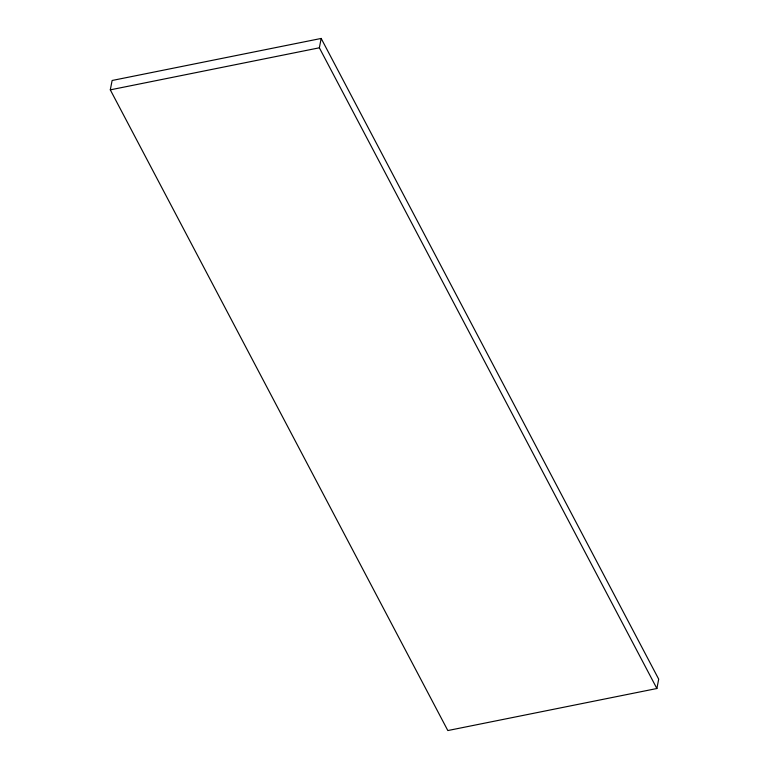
<?xml version="1.0" encoding="UTF-8"?>
<svg xmlns="http://www.w3.org/2000/svg" width="769" height="769" viewBox="0 0 769 769"><rect width="100%" height="100%" fill="white"/><g stroke="black" fill="none" stroke-linecap="round" stroke-linejoin="round"><path stroke-width="1.15" d="M110.303 89.848L112.12 80.485L321.173 38.45L658.697 679.152L656.88 688.515L447.827 730.55L110.303 89.848L319.356 47.803L321.173 38.45M319.356 47.803L656.88 688.515"/></g></svg>
